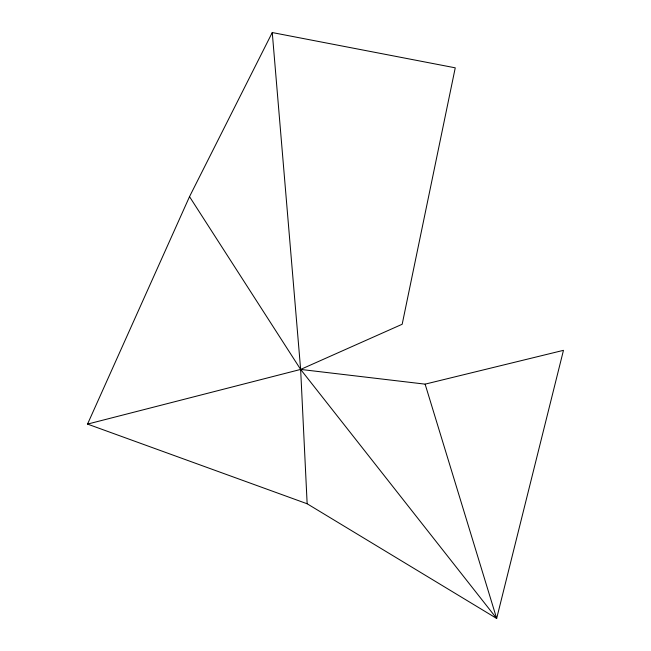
<?xml version="1.0" encoding="UTF-8"?>
<svg xmlns="http://www.w3.org/2000/svg" width="651" height="651" viewBox="0 0 651 651"><rect width="100%" height="100%" fill="white"/><g stroke="black" fill="none" stroke-linecap="round" stroke-linejoin="round"><path stroke-width="0.98" d="M87.535 424.094L189.522 196.651L272.256 32.55L455.252 67.826L402.18 324.255L300.64 369.426L87.535 424.094L307.15 503.768L496.664 618.45L563.465 350.336L425.119 384.147L300.64 369.426L189.522 196.651M272.256 32.55L300.64 369.426L496.664 618.45L425.119 384.147M300.64 369.426L307.15 503.768"/></g></svg>
